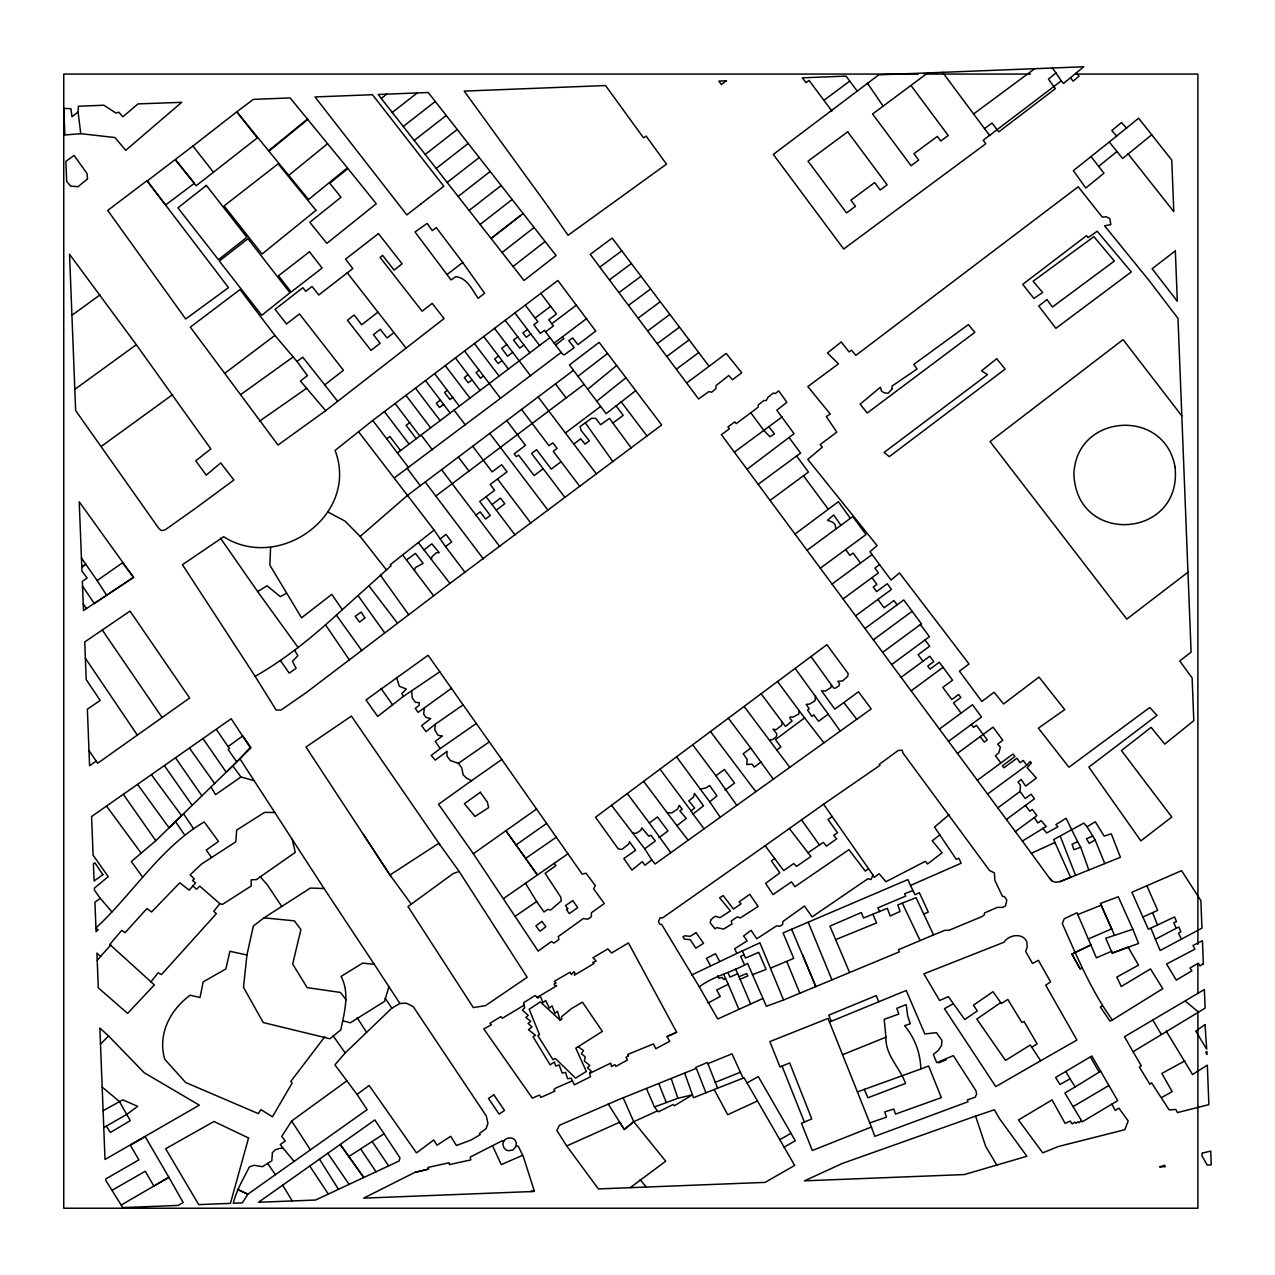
<?xml version="1.0" encoding="UTF-8"?>
<svg xmlns="http://www.w3.org/2000/svg" width="1275" height="1275" viewBox="0 0 1275 1275"><rect width="100%" height="100%" fill="white"/><g stroke="black" fill="none" stroke-linecap="round" stroke-linejoin="round"><path stroke-width="1.5" d="M270.587 547.501L269.87 565.16L301.553 617.801L331.803 594.373L342.306 609.705C315.387 634.536 287.114 658.203 255.128 676.324L182.453 564.713L223.619 536.727C279.623 572.459 359.47 514.462 335.086 450.426L372.73 420.431L557.844 280.484L595.712 331.102L577.942 344.632L572.618 337.923L568.746 340.744L574.228 347.629L564.235 354.88L562.514 354.115L544.425 330.321L540.393 333.365L533.842 324.758L537.875 321.714L525.252 305.108M78.062 111.961L78.365 106.239L103.817 105.235L116.025 113.077L118.83 112.248L122.894 116.742L138.035 103.897L181.703 102.335L125.731 150.291L114.893 137.525L80.771 133.684L64.85 134.975L63.814 108.375L70.954 108.71L71.942 116.742L78.062 111.961L80.771 133.684M501.808 759.502L463.112 704.868L435.205 724.296L434.823 729.985L438.058 735.356L442.457 735.978L435.269 741.317L440.178 748.632L431.205 755.469L435.221 760.107L447.047 751.326L446.951 755.995L450.346 760.585L458.426 763.311L461.741 767.853L463.16 774.802L466.411 778.037L471.543 780.667L501.808 759.502L582.181 874.108L586.022 873.168L595.298 885.583L593.56 888.723L604.302 903.513L591.393 912.757L591.377 916.757L587.727 919.195L583.408 918.494L558.259 936.551L558.944 939.548L553.924 943.054L551.31 941.572L538.146 951.102L473.36 853.74L438.552 804.27L471.543 780.667M810.996 656.593L833.547 687.91L835.077 688.245L838.791 686.093L839.556 683.703L837.834 681.312L842.584 680.914L847.716 676.387L848.178 673.614L826.901 644.704L777.543 681.519L799.122 710.669L798.851 714.016L793.098 717.06L790.341 716.885L789.719 717.857L792.03 720.997L785.48 726.463L761.127 693.743L595.521 817.259L618.216 848.847L621.849 849.485L628.766 843.986L629.436 841.771L635.651 850.25L623.826 858.585L631.97 870.108L642.281 861.645L644.975 865.247L651.764 859.924L644.704 848.767L611.522 805.338M515.977 1146.352L516.263 1143.324C515.196 1134.431 500.661 1137.38 503.274 1146.018A6.534 6.534 0 0 0 508.295 1150.735L512.98 1150.018L515.977 1146.352L518.256 1146.113L523.356 1156.632L534.448 1191.44L363.63 1198.149L414.726 1172.442L428.591 1169.095L427.954 1167.454L449.119 1162.736L449.374 1164.585L470.746 1159.931L470.3 1157.015L502.302 1140.711L503.737 1141.3M815.522 695.815L815.06 700.676L809.577 704.103L806.183 704.342L809.195 708.757L807.537 709.968L811.872 716.438L813.721 714.829L818.614 721.283L828.208 714.159L795.154 668.387M374.244 964.282L324.073 888.516L310.351 888.053L264.021 917.857L253.374 925.953L246.92 955.007L243.493 987.312L263.24 1022.55L329.843 1038.758L340.76 1029.961C344.409 1012.541 349.924 993.097 341.062 976.411L362.594 963.135L374.244 964.282L399.904 1003.473L406.327 1003.186L413.212 1006.597L486.301 1115.976L487.943 1123.307L486.11 1128.646L479.464 1133.475L480.197 1134.607L471.097 1140.025L456.418 1145.492L450.681 1136.296L437.006 1145.221L433.771 1139.962L416.511 1152.919L369.144 1085.503L357.032 1094.38L367.104 1109.68L247.892 1194.181L242.346 1202.899L233.293 1203.249C236.465 1190.212 243.445 1178.578 249.406 1166.912L253.996 1165.286L262.459 1166.689L271.814 1160.824L272.372 1152.664L275.448 1149.652L280.054 1148.313L283.321 1148.44L294.063 1161.413M439.779 671.813L403.522 696.293L377.655 716.423L366.005 699.927L428.113 655.27L451.446 688.341L424.432 707.864L423.619 713.936L425.898 717.331L430.663 718.638L421.611 725.634L426.009 731.579L435.205 724.296M388.907 986.691L384.54 1001.385L350.258 1022.821L342.8 1020.733M782.292 722.224L781.639 725.379L775.933 729.778L773.048 729.109L776.857 734.097L776.316 736.854L772.236 739.771L769.08 739.739M431.364 559.39L431.906 556.92L436.13 552.856L439.206 552.649L431.858 543.803L424.017 549.923L449.932 583.408L661.661 424.957L599.123 342.353L569.447 364.937L606.103 413.658L635.699 390.692M831.523 684.579L830.79 687.639L825.228 691.178L821.498 690.731L834.854 709.155L858.489 691.767L871.207 708.9L655.079 863.988L651.764 859.924M987.583 794.102L997.799 807.888L1020.048 791.488L1020.446 785.209L1018.056 782.101L1021.116 779.423L1025.642 786.085L1036.416 778.069L1027.188 767.678L1031.427 762.96L1030.152 761.494L1026.773 765.223L987.583 794.102L721.411 434.695L729.38 428.846L727.945 426.918L734.814 421.866L736.169 423.667L758.211 407.203L758.211 404.956L764.012 400.462L766.259 400.541L768.092 397.147L773.431 393.003L775.232 393.593L778.77 390.851L786.866 402.342L776.81 410.183L794.07 433.675L747.038 469.28M449.932 583.408L433.643 595.823L414.455 570.483L415.411 567.566L423.109 563.327L415.427 553.398L406.502 559.964M783.567 999.998L899.226 951.899L898.492 949.7L933.523 934.926L944.807 930.336L949.19 930.224L982.053 916.55L984.188 915.067L984.507 912.948L997.417 907.338L1002.66 907.418L1005.513 905.919L1006.82 900.15L1004.525 896.564L1002.485 896.421L994.883 880.451L994.436 872.897L989.512 870.49L902.907 752.951L902.222 750.146L898.11 750.529L879.288 764.331L879.957 765.335L823.57 804.222L872.913 874.985L871.096 879.527L867.94 878.73L812.079 916.884L804.445 906.031L782.85 921.538L782.675 924.439L779.981 926.288L776.634 925.825L756.776 938.767L751.087 930.304L743.596 935.962L747.134 940.87L734.671 948.775L736.902 953.429L759.932 942.815L783.567 999.998L766.387 1006.278L747.596 963.438C731.754 972.363 713.952 975.901 699.29 986.834L717.761 1019.012L762.562 998.58M560.171 1020.143L557.478 1011.282L554.88 1013.258L552.043 1005.847L549.27 1008.111L545.732 1000.54L543.023 1002.532L540.265 996.205L537.907 998.086L535.117 995.488L523.627 1002.756L524.726 1007.728L522.383 1010.167L528.264 1015.378L525.906 1017.37L530.751 1021.45L528.041 1023.458L532.026 1026.869L528.472 1029.706L535.436 1035.284L533.046 1036.718L550.147 1064.912L554.434 1061.947L555.677 1066.107L559.135 1064.896L562.163 1073.104L565.622 1072.355L567.502 1078.634L571.232 1078.315L574.387 1084.818L590.516 1076.737L589.656 1073.359L590.994 1070.825L587.377 1067.637L589.799 1065.47L584.396 1061.039L585.145 1056.784L581.416 1053.803L583.472 1050.6L578.133 1046.727L575.822 1048.114L586.341 1071.462L575.551 1078.14L555.278 1058.409L552.999 1059.668L537.763 1035.523L539.516 1034.742L529.189 1009.258L540.313 1001.911L560.171 1020.143L561.749 1019.092L561.478 1016.797L571.567 1008.557L582.452 1002.134L602.374 1031.395L578.133 1046.727M357.032 1094.38L346.88 1080.849L291.656 1120.996L281.743 1136.408L285.249 1140.982L280.261 1144.552L283.321 1148.44M324.774 1036.766L290.796 1081.455L292.103 1083.081L272.436 1116.82L260.849 1109.569L258.379 1113.649L185.64 1082.491L164.746 1059.254C157.494 1034.344 169.989 1009.943 190.15 995.233L200.032 997.512L203.139 981.925L225.882 968.936L229.914 951.278L246.92 955.007M97.203 960.41L100.613 956.393L96.932 953.126L98.287 987.838L127.596 1013.386L154.371 984.906L109.777 944.456L121.731 930.336L125.109 932.663L146.96 908.533L151.566 911.976L179.775 882.81L189.194 890.141L195.633 882.89L192.493 880.499L194.342 878.873L190.118 874.825L201.275 864.243L235.779 841.803L236.688 830.073L264.562 812.398L274.826 812.526L324.073 888.516M150.817 981.989L158.132 972.793L161.447 974.61L216.367 913.665L213.77 911.29L219.874 903.704L222.376 904.437L251.223 885.982L251.175 879.798L256.402 879.591L295.274 852.353L292.214 839.285M399.904 1003.473L391.839 1008.158L345.206 1052.943L334.895 1064.864L346.88 1080.849M111.913 911.864L100.327 898.429L94.924 902.11L95.944 927.945C132.935 893.743 160.172 847.843 204.271 821.913L218.471 841.42L206.231 850.106L211.523 857.438M100.613 956.393L110.877 944.855M100.486 1044.129L108.566 1035.985L144.234 1072.753L199.314 1105.154L105.012 1159.469L99.864 1028.048L108.566 1035.985M142.641 877.104L131.325 861.533L155.805 840.719L236.768 761.908L250.171 747.548L231.221 718.749L91.577 816.542L93.091 855.174L108.232 876.642L94.382 888.181L94.462 890.189L100.327 898.429M203.187 738.878L226.249 772.268L251.032 747.74L242.84 735.882M151.502 774.849L181.576 815.681L169.081 827.858L137.652 784.476M342.306 609.705L391.058 565.797L390.262 564.729L434.137 530.065L358.976 432.273M1075.192 1086.89L1064.896 1093.026L1081.423 1120.582L1079.08 1122.685L1078.156 1121.681L1075.925 1123.371L1074.745 1122.143L1072.179 1123.897L1070.187 1121.028L1065.103 1123.387L1052.05 1099.927L1018.502 1119.944L1042.759 1152.871L1058.17 1146.544L1124.773 1129.746L1128.2 1120.932L1118.876 1108.166L1115.179 1110.35L1111.896 1104.118L1117.697 1100.676L1091.846 1056.003L1055.588 1077.471L1059.971 1084.467L1070.044 1078.857L1075.192 1086.89L1100.628 1071.271M1109.266 142.003L1138.623 118.208L1151.723 134.768L1122.638 158.514L1109.266 142.003L1073.359 170.627L1085.742 188.031L1103.959 173.193L1091.017 156.57M327.659 511.849L345.047 521.124L360.156 536.424L407.745 495.178L573.224 370.515M949.126 814.645L934.559 827.093L956.298 859.318L958.8 858.218L961.175 863.207L910.493 885.472L907.832 879.607L783.073 932.918L793.751 958.37L770.881 967.996M693.01 814.008L691.082 810.948L694.588 807.967L688.787 800.891L693.488 797.114L694.477 793.401L703.513 805.832L693.01 814.008L704.103 828.814M1070.554 77.679L1083.718 66.778L878.794 74.827L773.319 154.434L843.683 249.008L985.798 143.756L983.2 140.25L1061.246 80.883L1063.557 83.417L1070.554 77.679L1073.056 81.186L1079.017 76.229L1076.355 72.866M646.441 1088.547L654.489 1106.971L677.87 1098.269L692.373 1094.858L674.395 1105.76L673.264 1104.453L658.569 1111.784L657.422 1110.876L633.723 1121.713L624.288 1129.459L619.698 1122.207L566.706 1145.97L556.856 1130.479L559.438 1125.283L619.012 1099.48L696.325 1068.322L705.967 1092.755L693.488 1097.743L684.643 1073.04M587.536 389.401L616.654 365.527M623.252 1097.95L633.723 1121.713L624.272 1129.459L608.223 1104.023M288.756 175.36L327.579 143.677M630.185 1187.678L665.709 1161.222L633.723 1121.713M1052.305 68.021L1056.003 72.962L1048.433 79.098L1055.381 88.66L998.723 131.883L992.03 123.006L984.523 128.616L989.639 135.501M1098.524 166.483L1116.98 151.486M720.232 817.243L709.713 801.8L716.996 795.903L709.649 785.528L705.76 788.03L700.23 789.05L676.563 756.808M596.541 401.322L625.929 377.782M192.923 146.051L147.247 180.938L228.496 287.64L185.688 318.989L107.722 210.423L146.992 180.683L165.511 205.052L194.438 183.249L175.504 159.853L196.143 185.752L257.263 137.939L236.783 111.817L192.923 146.051L213.419 172.189M325.635 410.693L444.067 318.559L432.193 303.37L422.105 311.212L380.093 257.423L382.643 255.414L394.071 270.077L402.103 263.829L378.468 233.596L345.541 259.176L352.84 268.547L318.75 295.019L312.04 286.445L305.729 291.369L302.876 287.704L275.065 309.331L286.524 324.009L299.466 313.921L343.469 370.308L324.743 384.859L302.797 357.223L296.963 361.399L274.89 335.421L240.035 289.553L190.326 327.149L278.014 445.055L325.635 410.693L300.422 381.002L307.45 375.679L296.963 361.399M782.117 416.877L734.336 452.163M555.613 345.015L563.837 338.576L562.355 336.935L554.163 343.118M381.273 98.43L524.025 280.484L556.091 255.526L428.241 92.517L378.165 94.478L381.273 98.43L386.787 94.143M392.254 112.455L417.292 92.932M403.251 126.464L435.269 101.474M414.216 140.425L446.266 115.483M425.197 154.45L457.231 129.46M436.193 168.443L468.212 143.469M447.158 182.453L479.209 157.494M458.155 196.462L490.174 171.487M469.12 210.455L501.171 185.497M480.117 224.48L512.136 199.49M523.133 213.499L491.066 238.489L520.136 215.842M502.079 252.482L534.113 227.508M513.06 266.491L545.094 241.501M699.29 986.834L661.629 924.423L659.749 924.216L658.474 921.379L660.211 917.665L662.506 917.968L765.159 845.692L774.626 858.489L771.455 860.944L779.838 872.817L765.622 883.4L773.017 894.588L791.456 881.886L794.915 886.715L848.927 849.66L865.295 871.128L868.339 868.897M393.943 332.6L377.958 312.136L361.718 324.758L354.115 315.021L347.438 320.232L370.977 350.386L380.125 343.278L373.432 334.672L380.285 329.332L387.026 337.971L393.943 332.6L406.072 348.091M445.517 546.577L440.194 538.927L445.995 534.432L451.685 541.939L445.517 546.577L465.184 572.571M688.181 840.241L676.882 825.69L686.269 818.423L679.862 810.836L682.189 809.227L679.288 805.354L677.551 809.099L671.798 812.94L667.16 812.701L643.652 781.368M577.718 376.444L607.538 353.462M255.128 676.324L276.165 710.032L281.09 710L306 692.771L433.643 595.823M794.994 534.05L838.424 501.713L850.361 518.335L807.043 550.274M447.127 274.46L462.729 262.507L436.337 227.651L432.241 230.568L427.125 223.428L415.012 231.97L450.999 279.894L455.797 276.659C467.463 278.062 472.085 289.855 478.141 298.302L484.612 293.234L462.729 262.507M1187.965 572.22L1126.781 619.108L990.069 441.564L1123.1 339.644L1181.829 415.905M517.778 336.839L513.57 340.043L519.722 348.139L523.913 344.951L505.187 320.28M452.673 397.418L449.9 399.521L444.545 392.461L447.318 390.373L459.319 406.151L549.955 337.604M498.541 355.996L502.015 360.602L498.127 363.566L494.636 358.96L498.541 355.996L483.719 336.52M832.097 816.494L828.033 819.586L837.516 832.766L833.691 835.364L836.623 838.886L826.455 846.154L823.363 842.345L808.031 852.768L789.368 828.511L765.159 845.692M939.866 834.934L932.2 840.767L942.082 852.768L927.531 863.988L925.379 861.294L885.934 881.726L879.128 873.758L874.204 877.375L872.913 874.985M506.765 344.505L501.681 348.362L507.593 356.155L512.693 352.298L494.493 328.392M472.053 379.87L468.1 374.691L464.291 377.575L468.228 382.755L472.053 379.87L480.101 390.453M483.48 375.918L480.468 378.197L476.117 372.475L479.129 370.196L500.501 398.294L561.207 352.394M373.224 421.053L397.433 452.928L459.319 406.151M562.355 336.935L586.723 318.479M394.517 477.743L500.501 398.294M472.69 446.25L492.102 471.877L501.633 464.722L507.02 471.83L490.206 484.484L494.636 490.301L479.735 501.521L490.285 515.451L485.568 519.005L480.197 511.897L475.926 515.084M596.317 473.806L573.814 444.067L580.747 438.807L585.018 444.13L589.369 440.847L580.97 430.217L580.093 426.535L591.727 418.248L595.823 418.471L600.557 424.782L609.466 418.391L631.173 447.939M225.165 373.017L274.89 335.421M535.086 318.033L550.641 306.303L553.414 309.968L556.458 313.985L548.776 319.754L553.446 325.89L545.572 331.835M530.798 333.923L527.452 329.508L522.925 332.934L526.256 337.317L530.798 333.923L539.58 345.461M386.723 438.855L389.847 436.512L400.557 450.569M551.788 323.723L576.491 305.044M425.197 482.03L435.811 496.055L583.854 384.54M761.143 761.908L754.322 767.072L752.011 764.139L746.783 764.522L747.166 759.422L743.166 753.78L750.784 748.09L773.272 779.168M409.673 422.694L406.119 425.372L416.256 438.696M440.385 400.191L436.305 403.251L439.524 407.49L443.604 404.43M911.019 85.521L948.233 135.517L940.807 141.015L937.348 136.393L913.952 153.701L918.701 160.076L911.083 165.734L872.578 114.001L927.786 72.898M538.13 396.939L565.399 432.974L600.493 406.566M564.937 497.457L543.198 468.738L534.113 475.575L518.574 455.079L516.375 456.705L514.192 453.836L525.475 445.342L506.749 420.607M496.262 510.159L504.773 503.752L500.501 498.142L492.007 504.517L486.078 496.724M612.542 423.332L623.188 415.315L615.857 405.625M709.091 366.308L726.176 353.446L741.795 372.826L732.408 379.727L728.742 375.535L716.072 385.56L715.849 388.7L711.641 392.206L708.82 391.6L698.604 398.979L590.261 254.362L612.159 238.074L669.869 314.399L709.091 366.308L687.209 382.58M882.651 652.386L921.411 623.81L912.135 611.267L903.752 599.951L865.008 628.511M561.112 461.693L551.246 469.104L536.552 449.693L531.579 453.422L543.198 468.738M744.122 706.43L776.794 750.051L780.922 746.959L775.439 739.627L804.621 717.889L823.905 742.815M777.543 681.519L761.127 693.743M658.984 837.691L667.988 830.949L657.47 816.94L649.342 822.997L670.793 852.704M725.14 790.117L734.575 783.073L724.375 769.447L715.897 775.758L736.775 805.37M599.887 267.081L621.754 250.808M609.514 279.799L631.396 263.527M647.987 330.687L669.869 314.399M657.597 343.405L679.479 327.133M667.207 356.139L689.09 339.851M676.85 368.858L698.716 352.585M957.461 753.366L993.05 727.133L1002.819 740.313L997.624 744.154L1000.397 747.166L998.803 752.824L995.424 755.692L1000.875 762.944L1013.051 753.987L1014.948 756.537L1002.405 765.781L1003.919 767.789L1016.876 758.258L1020.175 762.721L1023.251 760.442L1026.773 765.223M823.905 100.327L849.772 81.106L857.055 90.876M619.124 292.501L641.006 276.245M628.734 305.219L650.617 288.963M638.377 317.937L660.259 301.713M997.799 807.888L1006.389 819.474L1034.487 798.772L1031.092 794.213L1025.243 798.517L1020.048 791.488M942.608 72.324L973.606 113.969L1034.694 68.707M758.163 484.325L800.588 453.055L789.464 438.026M770.052 500.39L808.477 472.053L796.588 456.004M901.138 677.328L929.762 656.227L933.762 661.629L927.754 666.06L930.033 669.088L939.308 662.251L952.584 680.181L942.831 687.384L951.819 699.513L958.625 694.524L960.856 697.505L953.525 702.923L961.063 713.123M820.335 568.204L866.028 534.528L852.736 516.582L850.361 518.335M832.049 584.046L872.068 554.561L891.066 580.045L899.497 572.953L969.032 663.988L959.469 671.208L981.846 701.457L994.086 692.245L1003.6 703.943L1038.997 677.073L1064.721 709.633L1038.36 728.137L1068.928 767.247L1149.795 707.466L1156.951 715.387L1088.834 767.12L1140.886 840.863L1171.821 817.02L1121.41 750.561L1151.134 727.34L1164.744 744.106L1193.798 720.662L1192.125 677.933L1179.757 660.96L1191.105 652.147L1177.988 318.415L1148.982 280.357L1104.58 225.818L1110.796 224.671L1109.808 218.471L1106.062 216.75L1102.269 217.117L1078.204 186.787L855.828 355.39L851.636 350.258L849.038 351.932L841.261 341.971L827.443 352.952L838.44 363.853L807.856 386.564L830.264 414.04L826.312 416.606L836.814 432.129L820.16 444.561L822.311 447.142L807.792 459.43L877.073 545.557L869.948 551.724L872.068 554.561M843.094 598.915L878.459 572.873L874.921 568.092L879.591 564.666M855.605 615.841L891.48 589.417L887.288 583.711L876.61 591.584L873.263 587.058L876.897 584.38L871.941 577.671M873.391 639.827L912.135 611.267M891.687 664.53L929.443 636.719L920.423 624.543M911.163 690.827L943.07 667.319M939.452 729.045L972.458 704.74L981.559 716.996L948.552 741.317M977.367 780.284L1000.875 762.944M1006.389 819.474L1015.33 831.539L1036.91 815.633L1032.304 809.418L1029.833 811.251L1025.514 805.433M411.251 904.166L407.968 906.573L473.328 1007.585L485.536 1005.608L527.181 977.272L459.159 871.494L438.871 843.269L389.975 874.985L411.251 904.166L453.199 873.55L459.159 871.494M136.329 344.712L69.535 254.267L75.655 410.566L159.04 528.742L161.734 530.639L165.112 529.89L195.92 508.04L233.915 480.006L220.718 462.921L206.231 475.113L195.76 460.817L210.837 448.928L136.329 344.712L74.827 389.353M101.617 446.154L172.667 394.581M236.417 761.398L228.193 749.525L229.404 748.521L228.082 746.592L242.25 736.312M71.926 315.276L99.96 294.939M644.704 848.767L655.334 841.038L650.824 835.173L648.879 836.288L641.803 827.858L640.847 830.36L636.225 833.276L632.416 833.053M96.31 761.016L89.585 765.733L87.369 709.219L100.183 700.437L86.206 679.575L84.724 641.962L130.018 611.076L189.64 697.999L97.649 763.263L88.979 750.513M240.879 394.453L293.521 356.681M473.36 853.74L536.6 808.988M823.57 804.222L789.368 828.511M440.178 748.632L476.197 723.547M309.761 1166.019L374.866 1119.944L399.983 1157.891L399.155 1160.983L315.562 1200.03L258.506 1202.261L309.761 1166.019L328.328 1194.069M424.432 707.864L418.088 712.342L415.236 708.374L419.077 705.426L419.332 702.684L415.411 702.302L412.223 697.903L411.697 690.747M516.04 844.927L546.577 823.443M259.542 421.148L306.749 388.19M106.638 595.282L97.123 580.539L122.512 562.769L133.556 577.336L83.497 610.55L82.349 581.416L87.13 577.989L81.951 571.168L79.225 501.776L133.556 577.336L94.302 603.489L82.54 586.165M503.673 898.445L568.044 853.708M274.826 812.526L254.107 780.651L240.943 776.985L215.571 794.612L211.092 787.169M458.426 763.311L489.09 742.018M525.651 858.394L537.301 874.921L505.777 830.551L525.651 858.394L556.378 837.165M1000.7 1002.596L976.809 1019.092L1005.497 1060.418L1030.28 1045.006L1040.671 1060.736L1076.913 1040.049L1045.723 985.224L1050.568 981.893L1038.408 960.314L1032.527 963.454L1025.642 951.469L1027.204 947.006L1026.885 941.954C1022.901 932.423 1008.892 934.559 1004.031 942.209L923.881 973.845L939.611 1000.492L948.361 996.636L964.761 1019.522L977.256 1010.995L973.462 1005.178L993.018 991.695L1001.337 1003.521L1007.808 999.441L1021.785 1022.343L1024.032 1021.498L1037.117 1043.922L1032.081 1047.03M515.355 916.183L536.648 901.521L525.428 883.208M348.808 1156.568L363.789 1177.494L340.25 1144.424L348.808 1156.568L384.014 1133.842M1015.33 831.539L1022.375 841.054L1046.201 826.471L1041.117 820.622L1037.866 823.012L1034.28 817.562M1133.061 1051.732L1124.518 1036.718L1204.365 989.512L1205.098 1008.174L1133.061 1051.732L1141.268 1065.661L1139.372 1067.016L1149.907 1084.308L1151.564 1082.826L1169.127 1109.888L1175.757 1109.473L1177.478 1112.581L1208.875 1104.628L1207.329 1065.151L1192.523 1074.506L1166.179 1031.045M1112.358 1019.968L1162.768 988.683L1150.496 968.92L1121.267 986.515L1116.836 977.08L1138.543 965.127L1128.136 947.134L1112.214 953.11L1105.76 938.257L1132.837 929.252L1138.607 943.468L1112.23 953.11L1111.641 951.278L1096.42 957.812L1077.008 912.741L1064.258 918.701L1062.314 923.578C1077.04 956.601 1091.081 990.611 1112.358 1019.968L1109.951 1021.084L1100.357 1006.931L1102.237 1005.895M220.511 538.193L257.63 591.552L267.065 585.799L280.325 596.636L286.317 593.337M1060.003 881.631L1070.618 877.359L1053.644 839.587L1083.862 823.092L1087.033 826.758L1095.337 821.769L1104.118 836.081L1111.306 833.866L1120.438 857.294L1060.003 881.631L1055.78 882.236L1052.704 881.455L1049.612 878.316L1022.375 841.054M1111.896 1104.118L1082.172 1121.872L1081.423 1120.582M537.189 997.417L556.633 985.814L554.29 984.969L554.322 983.615L556.012 983.057L554.322 981.304L570.1 972.172L571.359 974.546L573.941 971.646L574.898 972.952L574.324 975.247L593.991 963.486L592.668 962.418L596.206 961.191L592.939 957.748L607.872 948.903L611.57 953.015L628.432 942.926L676.643 1032.208L667 1036.623L669.742 1041.293L655.796 1048.719L653.422 1043.922L627.826 1054.409M524.168 1005.194L502.27 1018.279L500.916 1016.558L490.03 1023.251L491.417 1024.765L483.767 1028.909L532.376 1098.142L539.532 1095.05L540.919 1097.408L554.864 1091.129L553.972 1089.376L556.187 1087.862L572.443 1080.802M1073.168 1106.588L1108.883 1085.519M121.268 1205.003L168.89 1177.319L145.191 1136.631L130.337 1145.237L138.863 1159.868L105.777 1178.945L105.841 1180.475L122.767 1207.6L178.086 1205.417L183.17 1202.516L168.89 1177.319L153.861 1186.021L145.254 1171.263L111.929 1190.372M747.054 1082.937L758.242 1076.53L795.297 1140.743L784.109 1147.149L744.074 1077.773L705.967 1092.755M103.1 1110.732L122.783 1099.815L137.652 1106.349L126.815 1114.334L103.769 1127.61M1087.033 826.758L1095.129 839.938L1089.201 843.349L1086.443 838.759L1092.739 836.065M1040.671 1060.736L995.791 1086.587L944.44 1008.684L953.365 1003.632M779.822 1139.675L790.994 1133.284M1080.228 969.016L1071.892 954.098L1090.954 944.903L1071.892 954.098L1080.228 969.016L1082.204 967.9M1161.748 1097.408L1172.171 1091.639L1161.844 1073.422L1184.842 1060.896M707.992 1003.027L720.279 996.428L716.662 990.006L728.264 984.284L723.738 974.498M1181.479 939.117L1201.942 928.152L1200.859 900.58L1181.574 870.666L1131.897 892.261L1148.345 929.316L1174.562 916.932L1176.506 921.698L1173.797 922.67L1176.235 928.312L1155.405 939.197L1160.154 950.528L1181.479 939.117L1178.498 933.236L1180.873 931.834L1178.817 926.973L1176.235 928.312M691.576 975.056L736.902 953.429M1080.69 847.174L1077.614 841.691L1072.068 844.305L1073.948 849.724L1080.69 847.174L1088.818 870.028M742.273 950.72L744.042 954.784L740.584 956.393L744.568 964.84M1142.894 917.06L1157.684 910.35L1146.958 885.934M842.536 1054.712L885.934 1037.197L884.181 1019.315L898.795 1014.071L896.819 1008.302L906.238 1004.62L907.641 1015.856L910.318 1023.745L904.533 1025.706C914.765 1037.579 920.502 1053.421 920.821 1068.992L857.406 1091.894L828.033 1018.438L769.861 1041.579L780.013 1066.968L789.671 1062.92L811.777 1118.908L801.481 1123.323L812.334 1150.496L871.415 1127.004L857.406 1091.894M667 1036.623L676.643 1032.208M757.462 1100.978L727.722 1114.717L714.143 1089.487M1031.172 853.373L1055.126 842.424M849.612 972.538L829.929 926.112L861.294 912.549L863.542 917.984L887.32 908.326L890.237 916.024L900.054 911.434L897.759 904.899L916.056 897.68L933.523 934.926M750.672 1004.031L737.699 973.686L729.922 977.128L728.057 972.713M522.591 1155.293L501.282 1164.633L492.469 1145.635M589.656 1073.359L610.741 1063.127L611.394 1066.522L614.917 1064.689L615.889 1066.346L627.396 1060.051L626.057 1057.342L628.591 1055.796L628.113 1054.935M1088.436 938.942L1111.672 928.853L1114.493 935.356M829.467 1022.024L906.222 990.484L924.821 1033.929L936.503 1032.686L941.89 1040.448L941.492 1045.739L937.986 1050.727L933.332 1054.457L936.727 1062.633L953.333 1055.636L975.965 1090.747L976.618 1094.046L975.295 1097.153L967.311 1099.942L967.98 1101.775L874.778 1136.344L871.415 1127.004M740.09 979.28L747.867 975.949L746.704 973.526L738.958 976.698M938.655 1062.936L946.321 1059.732L945.875 1058.856M923.514 914.063L928.28 912.103L919.371 892.691L915.02 894.763L910.493 885.472M835.667 939.643L876.578 922.941L872.961 914.35M696.325 1068.322L695.752 1067.382L707.242 1062.521L707.88 1063.637L731.993 1053.835L743.022 1077.965M717.602 1088.117L715.307 1082.332L740.424 1072.243M912.804 890.556L904.501 893.791L905.744 896.054L877.79 907.864L879.83 911.689M752.425 974.738L766.068 969.446L758.752 952.345L745.477 958.051L744.042 954.784M1077.789 914.542L1101.217 905.186L1111.672 928.853L1100.389 903.465L1118.271 896.787L1132.837 929.252M920.821 1068.992L928.646 1065.996L941.348 1097.632L895.496 1114.095L893.743 1109.011L884.786 1111.896L886.444 1117.187L869.805 1122.892M975.582 1116.119L842.329 1163.453L804.445 1180.841L964.346 1174.562L1026.885 1156.266L999.472 1118.621L994.404 1109.76L975.582 1116.119L985.671 1146.352L996.986 1165.366M725.65 978.658L723.515 979.359L722.128 977.383L718.988 978.371L717.57 975.821M530.257 1191.599L534.193 1190.611M414.726 1172.426L428.591 1169.095M918.303 74.062L63.75 74.062L63.75 1208.222L1197.894 1208.222L1197.894 1011.314M924.2 74.062L1030.535 74.062M1075.813 74.062L1197.894 74.062L1197.894 944.377M264.021 917.857L294.366 920.837L300.9 929.539L292.676 964.091L307.147 987.615L340.489 992.46L346.178 999.919M1185.527 1001.273L1198.643 1012.207M102.175 1087.097L119.324 1101.393L130.289 1120.645L110.415 1132.439L106.319 1126.128M219.874 903.704L199.713 886.125L196.509 889.281L193.067 886.109M1049.628 878.316L1052.704 881.455M1126.686 128.297L1121.554 122.527L1111.848 130.496L1116.741 136.138M260.164 876.69L267.256 884.722L281.839 906.573M640.098 1179.566L646.186 1187.057M1042.775 828.128L1046.632 832.989L1057.931 826.79L1055.875 824.59L1066.091 818.279L1077.614 841.691M1151.723 134.768L1171.773 160.092L1173.797 211.634L1127.977 153.733M768.713 426.599L774.483 433.898L770.02 436.783L763.837 430.424L750.847 412.861M808.031 852.768L810.932 856.465L796.477 866.41L793.751 863.526L783.727 870.586L774.626 858.489M360.156 536.424L386.468 569.957M324.743 384.859L337.604 401.29M347.294 272.866L377.958 312.136M418.471 542.768L424.017 549.923M843.986 702.748L856.72 719.275M368.858 585.767L397.513 623.22M523.913 344.951L529.89 352.793M799.122 710.669L804.621 717.889M530.448 375.679L512.693 352.298M502.015 360.602L508.422 369.017M454.043 410.152L465.295 424.942M540.807 293.362L550.641 306.303M514.893 312.949L527.452 329.508M565.399 432.974L573.814 444.067M474.412 343.565L499.099 376.077M521.539 409.434L549.015 445.724L552.856 442.839L557.079 448.402L553.222 451.286L579.727 486.301M464.562 351.007L479.129 370.196M455.382 357.94L468.1 374.691M445.246 365.59L469.949 398.103M434.632 373.639L447.318 390.373M425.483 380.572L450.155 413.052M415.459 388.126L440.162 420.638M405.928 395.346L430.631 427.842M421.132 435.014L432.368 449.836M395.091 403.506L419.81 436.018M384.428 411.618L409.116 444.114M397.433 452.928L408.685 467.718M621.084 401.721L647.031 436.002M555.47 383.902L566.084 397.928M489.807 433.404L547.979 510.239M497.473 478.97L530.878 523.117M458.347 457.04L468.977 471.065M492.007 504.517L515.068 535.022M441.564 469.694L499.752 546.561M435.811 496.055L483.352 558.896M407.092 468.244L420.304 485.727M402.884 555.199L414.455 570.483M776.794 750.051L789.799 767.311M710.478 731.547L755.804 791.695M627.284 793.592L649.342 822.997M654.489 1106.971L657.422 1110.876M728.36 718.192L750.784 748.09M692.707 744.791L715.897 775.758M667.16 812.701L676.882 825.69M973.606 113.969L984.523 128.616M849.772 81.106L846.042 76.117L802.373 77.823L806.023 82.716L809.099 80.421L831.906 111.068M925.012 639.986L929.65 646.218L918.128 654.697L922.972 661.231M971.407 724.487L973.558 727.387L976.395 725.316L987.233 739.914L984.268 742.098L980.188 736.615M700.23 789.05L709.713 801.8M660.036 769.144L691.082 810.948M803.473 475.766L828.415 509.426M845.612 549.589L849.915 555.406L853.118 553.031L860.529 563.056M877.917 599.425L884.117 607.777L893.918 600.557L897.09 604.876M106.558 806.119L141.398 853.437M232.767 765.861L240.943 776.985M566.706 1145.97L598.389 1188.922L765.064 1182.387L794.676 1165.414L784.109 1147.149M257.63 591.552L298.159 647.604M336.329 615.092L361.813 650.648M380.492 575.328L408.685 614.725M357.988 595.521L384.779 633.006M585.305 422.886L612.956 461.709M801.529 819.873L819.458 845.006M828.208 714.159L840.257 731.101M554.195 863.255L555.868 865.597L545.126 873.375L560.729 897.042L561.335 900.819L550.657 910.015L547.708 909.426L543.995 911.976L536.648 901.521M189.64 748.313L214.71 783.615M463.112 704.868L451.446 688.341M380.938 688.357L392.62 704.868M333.253 1036.017L345.206 1052.943M97.123 580.539L81.441 557.972M280.42 660.53L289.234 673.12L296.151 668.323L292.421 661.295L297.888 655.732L294.589 650.218M164.507 765.797L192.238 805.418M123.372 794.405L155.805 840.719M840.91 525.3L833.722 514.972L827.459 520.264L832.894 522.24L835.205 524.694L835.762 529.077M175.679 758.019L201.976 795.982M267.575 1163.294L275.416 1174.673M440.21 845.166L351.39 716.088L305.984 747.038L389.975 874.985M175.456 821.61L184.365 834.551M867.462 83.226L883.177 106.207M216.479 729.603L228.082 746.592M102.271 630.009L161.813 717.124M327.787 1153.253L349.079 1184.395M434.137 530.065L440.194 538.927M325.523 624.877L349.509 660.099M85.361 658.219L137.158 734.878M183.52 813.817L193.577 828.702M372.204 1141.571L388.652 1165.892M403.522 696.293L401.737 693.616L406.358 689.01L399.314 686.269L396.573 677.392M385.114 998.198L391.839 1008.158M83.226 603.776L86.477 608.605M360.745 1149.078L376.061 1171.789M1056.003 72.962L1061.246 80.883M363.423 834.551L391.122 876.817M239.923 758.8L254.107 780.651M291.656 1120.996L310.399 1149.859M357.143 1017.705L366.594 1032.415M319.451 1159.134L338.465 1189.336M282.62 1185.176L292.262 1200.938M1152.743 1019.952L1161.19 1034.152M1090.348 1056.895L1099.114 1072.179M1065.82 1071.414L1070.044 1078.857M710.51 965.621L706.446 958.354L715.45 953.7L719.498 961.063M902.349 903.258L920.152 940.615M735.516 969L737.699 973.686M864.179 1089.264L867.924 1097.759L905.521 1083.447C899.879 1067.51 885.201 1055.222 885.934 1037.197M791.632 929.268L815.841 986.675L802.772 955.102M831.284 1021.259L828.702 1015.171L876.244 995.584L878.778 1001.783M728.264 984.284L738.894 1009.37M808.207 922.207L831.953 979.885M1155.405 939.197L1150.911 928.2M786.866 961.637L799.839 993.225M1095.129 839.938L1104.772 863.573M1152.6 912.741L1157.572 925.012M782.037 1066.139L804.413 1122.159M707.88 1063.637L715.307 1082.332M658.824 1083.734L666.267 1102.493M1075.59 875.351L1060.354 836.464M671.192 1078.507L677.87 1098.269M1197.894 964.059L1197.894 993.592M1174.992 466.634C1183.184 538.672 1076.227 546.417 1073.917 473.965C1076.036 413.658 1164.218 407.283 1174.992 466.634M710.908 919.673L710.159 922.813L715.036 928.837L716.725 927.594L723.61 929.077L731.977 923.977L731.276 920.964L737.476 916.821L740.281 917.984L758.115 906.461L749.796 894.349L739.086 901.871L741.046 903.816L733.428 909.043L723.164 895.544L719.642 897.839L730.432 910.876L720.104 917.633L715.259 916.231L710.908 919.673M1202.389 1153.078L1201.767 1155.421L1207.154 1165.031L1211.25 1164.872L1210.708 1151.086L1202.389 1153.078M248.561 1137.969L230.424 1203.377L198.693 1204.62L165.67 1148.727L213.945 1121.49L248.561 1137.969M87.481 178.914L78.03 186.724L70.587 186.102L66.667 181.337L65.886 161.351L74.109 155.47L87.051 173.591L87.481 178.914M892.325 388.652L888.085 393.242L883.957 392.764L881.36 390.819L880.419 387.218L860.115 404.175L867.255 413.004L974.801 332.361L968.378 324.615L913.824 364.363L917.092 369.001L891.91 386.166L892.325 388.652M97.888 929.778L96.087 931.706L95.944 928.264L97.888 929.778M307.466 119.037L268.595 150.753L236.783 111.817L253.374 99.37L290.094 97.936L307.466 119.037M307.753 119.515L268.929 151.199L308.582 199.537L347.406 167.838L307.753 119.515M315.993 210.327L262.044 254.044L224.113 205.912L278.125 163.838L315.993 210.327M347.947 168.587L329.715 183.218L341.031 197.243L309.825 222.264L326.83 243.382L376.268 203.729L347.947 168.587M289.967 292.74L261.757 315.323L219.3 261.04L247.956 238.744L289.967 292.74M996.668 358.769L981.527 370.786L987.503 374.611L884.085 452.466L889.312 456.641L1005.178 369.081L996.668 358.769M206.375 185.433L177.926 207.857L218.423 259.686L246.888 237.262L206.375 185.433M364.841 617.945L359.582 622.088L355.167 616.271L361.207 612.064L364.841 617.945M1046.887 299.625L1038.758 306L1055.891 328.344L1131.308 271.91L1097.201 231.269L1088.037 237.676L1086.587 235.636L1022.709 284.357L1033.913 298.446L1042.631 292.501L1033.085 281.233L1093.918 236.672L1114.334 261.056L1052.481 306.972L1046.887 299.625M309.442 251.781L278.508 275.798L291.178 292.023L322.113 268.037L309.442 251.781M421.148 203.777L406.837 214.917L314.989 96.948L372.491 94.701L443.796 186.246L421.148 203.777M1175.343 250.856L1152.122 268.722L1177.319 301.282L1175.343 250.856M548.234 206.821L568.076 235.285L666.506 164.14L646.106 136.058L643.556 137.891L605.545 85.552L464.196 91.099L548.234 206.821M541.907 921.411L535.883 925.921L539.867 931.212L545.891 926.734L541.907 921.411M726.415 80.803L721.395 84.517L718.861 81.106L726.415 80.803M847.684 131.819L808.047 161.16L846.552 212.893L855.477 206.311L850.919 200.175L874.666 182.58L880.18 190.007L887.161 184.827L847.684 131.819M85.712 564.235L81.791 567.072L85.728 564.235M102.861 874.666L94.095 880.993L93.426 863.876L94.908 862.824L102.861 874.666M480.34 792.269L464.387 803.68L475.001 816.494L488.628 807.601L487.353 802.071L480.34 792.269M1205.003 1024.574L1195.791 1031.124L1206.708 1049.245L1205.003 1024.574M567.726 908.724L566.482 909.585L569.256 913.585L577.718 907.688L572.794 900.612L565.558 905.617L567.726 908.724M493.807 1094.827L488.468 1098.476L499.162 1114.111L504.517 1110.477L493.807 1094.827M696.038 932.631L690.237 936.312L684.85 935.802L683.002 936.727L684.404 939.165L690.237 939.643L695.783 948.122L703.577 943.325L696.038 932.631M1203.345 963.868L1200.014 965.892L1198.261 963.199L1189.989 968.028L1191.87 970.817L1176.299 980.108L1166.577 964.028L1194.898 949.158L1192.938 945.508L1202.437 940.711L1203.345 963.868M1206.803 1051.859L1205.704 1052.321L1206.915 1054.489L1206.803 1051.859M1164.489 1165.366L1159.581 1166.912L1165.302 1166.689L1164.489 1165.366M247.892 1194.165L237.437 1189.447L247.892 1194.181"/></g></svg>
